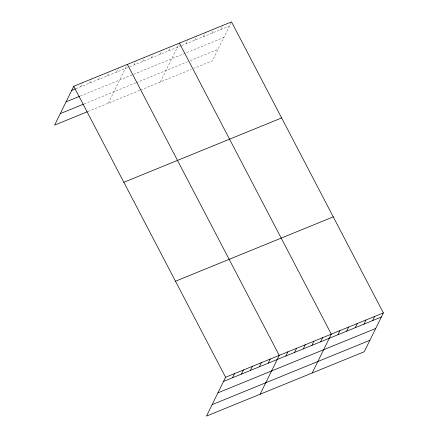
<?xml version="1.0" encoding="UTF-8"?>
<svg xmlns="http://www.w3.org/2000/svg" width="438" height="438" viewBox="0 0 438 438"><rect width="100%" height="100%" fill="white"/><g stroke="black" fill="none" stroke-linecap="round" stroke-linejoin="round"><path stroke-width="0.33" stroke-dasharray="2.19 1.64" d="M80.647 86.746L82.683 82.607M89.587 83.1L91.624 78.96M98.528 79.453L100.565 75.314M107.469 75.807L109.215 72.259M116.409 72.16L118.446 68.021M108.274 103.215L127.387 64.375M134.028 64.972L136.065 60.838M142.706 61.435L144.743 57.296M151.384 57.893L153.13 54.345M160.062 54.356L162.098 50.217M168.739 50.813L170.486 47.266M160.341 81.977L179.454 43.138M186.095 43.734L188.132 39.601M194.773 40.197L196.81 36.058M203.451 36.655L205.488 32.521M212.129 33.118L213.875 29.57M220.807 29.576L222.843 25.442M231.231 22.491L212.408 60.74L193.815 68.328M75.878 88.69L129.073 66.998M129.692 66.74L181.14 45.76M181.759 45.503L229.485 26.039M80.378 96.01L223.851 37.487M84.107 103.921L135.605 82.913M136.223 82.662L187.672 61.676M190.152 60.668L218.047 49.286M88.011 111.482L139.886 90.321M140.51 90.069L191.335 69.335"/><path stroke-width="0.66" d="M383.37 312.902L225.592 377.26L206.479 416.1L364.257 351.741L383.37 312.902L231.521 21.9L73.743 86.259L54.63 125.098L87.414 111.723M232.496 377.748L234.533 373.614M241.437 374.101L243.473 369.968M250.377 370.455L252.414 366.321M259.318 366.809L261.355 362.669M268.259 363.162L270.295 359.023M260.123 394.216L279.236 355.377L127.387 64.375M285.877 355.974L287.914 351.84M294.555 352.437L296.592 348.298M303.233 348.894L305.27 344.761M311.911 345.358L313.947 341.218M320.589 341.815L322.625 337.682M312.19 372.979L331.303 334.139L179.454 43.138M337.944 334.736L339.981 330.602M346.622 331.199L348.659 327.06M355.3 327.657L357.337 323.523M363.978 324.12L366.015 319.981M372.656 320.578L374.693 316.444M71.706 90.392L75.281 88.936M66.072 101.846L79.782 96.256M60.263 113.645L83.51 104.162M123.85 182.285L281.634 117.931M175.479 281.229L333.258 216.87M223.555 381.399L381.334 317.041M217.916 392.848L375.7 328.495M212.112 404.646L369.891 340.293M73.743 86.259L225.592 377.26"/></g></svg>
